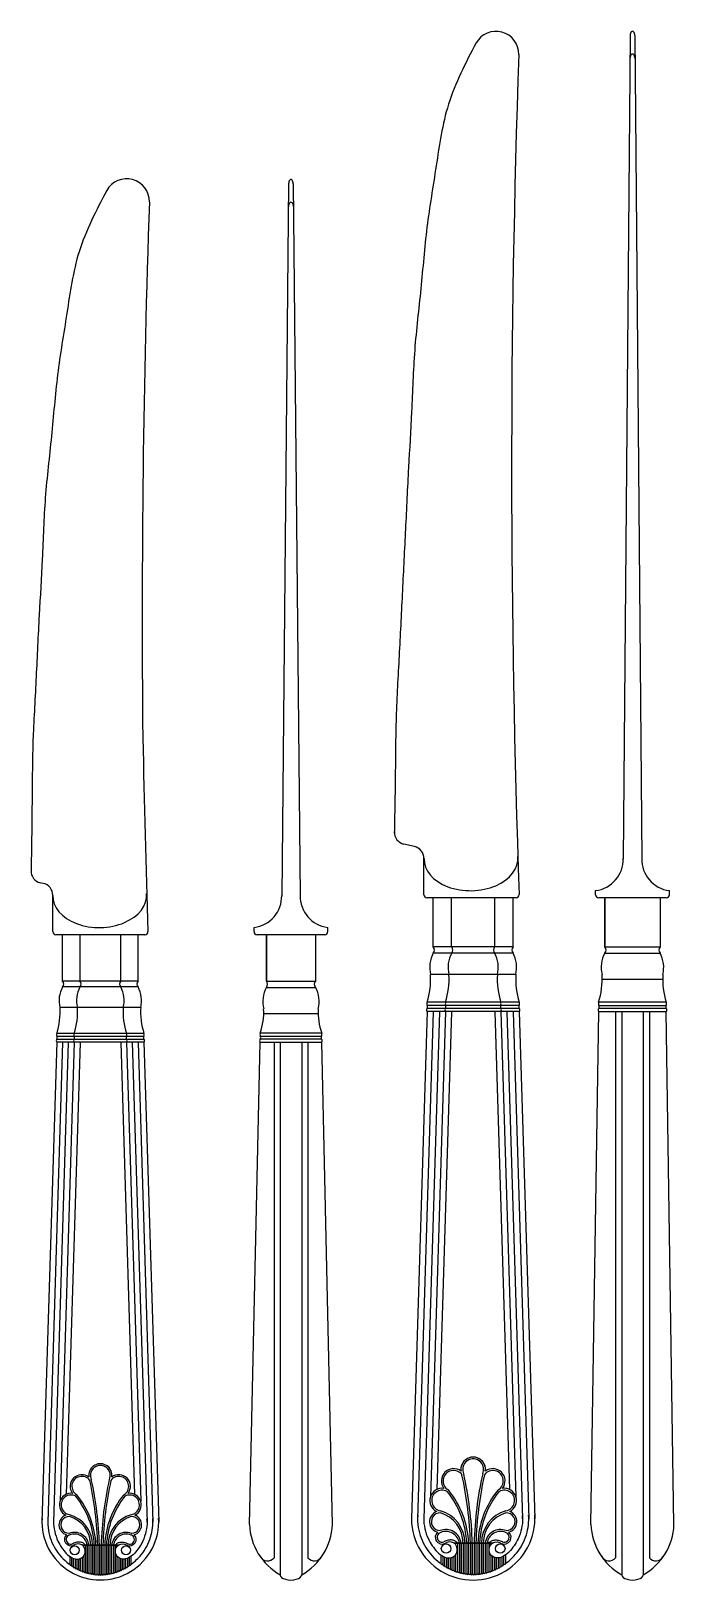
# Model space of a CAD drawing. Header units: millimetres. Extents: x -55 to 49, y -66 to 186.
import ezdxf

# ---------------------------------------------------------------- set-up
doc = ezdxf.new("R2010")
doc.units = ezdxf.units.MM
doc.layers.add('www.ceco.net 153', color=7, linetype='Continuous')

msp = doc.modelspace()

# ---------------------------------------------------------------- linework, layer by layer
at = {"layer": 'www.ceco.net 153'}
for p, q in [((42.13, 185.51), (41, 51.47)), ((42.88, 185.51), (44, 51.47)), ((-13.44, 161.38), (-14.57, 45.47)), ((-12.69, 161.38), (-11.57, 45.47)), ((7.02, 53.54), (5.32, 53.92)), ((8.58, 45.69), (8.58, 51.59)), ((-53.39, 47.54), (-53.9, 47.65)), ((-51.82, 39.69), (-51.82, 45.59)), ((36.5, 45.69), (36.5, 46.35)), ((48.5, 45.69), (48.5, 46.35)), ((23.56, 45.19), (9.08, 45.19)), ((10.08, 37.19), (10.08, 45.19)), ((13.08, 37.19), (13.08, 45.19)), ((20.08, 37.19), (20.08, 45.19)), ((23.08, 37.19), (23.08, 45.19)), ((48, 45.19), (37, 45.19)), ((38, 37.19), (38, 45.19)), ((38, 45.19), (38, 37.19)), ((47, 45.19), (47, 37.19)), ((-36.84, 39.19), (-51.32, 39.19)), ((-50.23, 31.62), (-50.23, 39.19)), ((-47.39, 31.62), (-47.39, 39.19)), ((-40.77, 31.62), (-40.77, 39.19)), ((-37.93, 31.62), (-37.93, 39.19)), ((-19.07, 39.69), (-19.07, 40.35)), ((-7.57, 39.19), (-18.57, 39.19)), ((-17.07, 39.19), (-17.07, 31.62)), ((-17.07, 31.62), (-17.07, 39.19)), ((-9.07, 39.19), (-9.07, 31.62)), ((-7.07, 39.69), (-7.07, 40.35)), ((23.08, 37.19), (10.08, 37.19)), ((23.08, 36.19), (10.08, 36.19)), ((38, 37.19), (47, 37.19)), ((38, 36.19), (47, 36.19)), ((-37.93, 31.62), (-50.23, 31.62)), ((-37.93, 30.68), (-50.23, 30.68)), ((-17.07, 31.62), (-9.07, 31.62)), ((-17.07, 30.62), (-9.07, 30.62)), ((23.52, 32.69), (9.64, 32.69)), ((37.58, 31.96), (47.42, 31.96)), ((24.08, 28.19), (9.08, 28.19)), ((48, 28.19), (37, 28.19)), ((-37.52, 27.36), (-50.65, 27.36)), ((-17.48, 26.39), (-8.65, 26.39)), ((9.08, 26.69), (6.53, -55.81)), ((10.08, 26.66), (7.53, -55.84)), ((11.08, 26.63), (8.53, -55.87)), ((24.08, 27.69), (9.08, 27.69)), ((24.08, 27.19), (9.08, 27.19)), ((24.08, 26.69), (9.08, 26.69)), ((12.08, 26.69), (9.65, -52.26)), ((13.08, 26.66), (10.68, -51.09)), ((20.08, 26.66), (22.48, -51.09)), ((21.08, 26.69), (23.52, -52.26)), ((22.08, 26.63), (24.63, -55.87)), ((23.08, 26.66), (25.63, -55.84)), ((24.08, 26.69), (26.63, -55.81)), ((35.75, -56.8), (37, 26.69)), ((37, 27.69), (48, 27.69)), ((48, 27.19), (37, 27.19)), ((37, 26.69), (48, 26.69)), ((39.75, 26.69), (39.75, -62.22)), ((40.75, 26.69), (40.75, -64.96)), ((44.25, 26.69), (44.25, -64.96)), ((45.25, 26.69), (45.25, -62.22)), ((49.25, -56.8), (48, 26.69)), ((-36.99, 23.11), (-51.18, 23.11)), ((-8.07, 23.19), (-18.07, 23.19)), ((-51.18, 21.69), (-53.59, -56.35)), ((-50.23, 21.66), (-52.64, -56.38)), ((-49.29, 21.63), (-51.7, -56.41)), ((-36.99, 22.63), (-51.18, 22.63)), ((-36.99, 22.16), (-51.18, 22.16)), ((-36.99, 21.69), (-51.18, 21.69)), ((-48.34, 21.69), (-50.64, -52.99)), ((-47.39, 21.66), (-49.66, -51.88)), ((-40.77, 21.66), (-38.5, -51.88)), ((-39.83, 21.69), (-37.52, -52.99)), ((-38.88, 21.63), (-36.47, -56.41)), ((-37.93, 21.66), (-35.52, -56.38)), ((-36.99, 21.69), (-34.58, -56.35)), ((-19.82, -56.8), (-18.07, 21.69)), ((-18.07, 22.69), (-8.07, 22.69)), ((-8.07, 22.19), (-18.07, 22.19)), ((-18.07, 21.69), (-8.07, 21.69)), ((-15.82, 21.69), (-15.82, -62.22)), ((-14.82, 21.69), (-14.82, -64.96)), ((-11.32, 21.69), (-11.32, -64.96)), ((-10.32, 21.69), (-10.32, -62.22)), ((-6.32, -56.8), (-8.07, 21.69)), ((-41.16, -60.14), (-47.01, -60.14)), ((-47.01, -60.14), (-41.16, -60.14)), ((-46.5, -60.14), (-46.5, -64.52)), ((-46.21, -60.14), (-46.21, -64.6)), ((-45.93, -60.14), (-45.93, -64.66)), ((-45.64, -60.14), (-45.64, -64.72)), ((-45.36, -60.14), (-45.36, -64.77)), ((-45.08, -60.14), (-45.08, -64.81)), ((-44.79, -60.14), (-44.79, -64.83)), ((-44.51, -60.14), (-44.51, -64.85)), ((-44.22, -60.14), (-44.22, -64.86)), ((-44.22, -60.14), (-44.22, -64.87)), ((-43.94, -60.14), (-43.94, -64.87)), ((-43.94, -60.14), (-43.94, -64.86)), ((-43.66, -60.14), (-43.66, -64.85)), ((-43.37, -60.14), (-43.37, -64.83)), ((-43.09, -60.14), (-43.09, -64.81)), ((-42.81, -60.14), (-42.81, -64.77)), ((-42.52, -60.14), (-42.52, -64.72)), ((-42.24, -60.14), (-42.24, -64.66)), ((-41.95, -60.14), (-41.95, -64.6)), ((-41.67, -60.14), (-41.67, -64.52)), ((-41.53, -60.14), (-41.53, -60.57)), ((-41.53, -60.14), (-41.53, -60.57)), ((-41.25, -60.14), (-41.25, -60.2)), ((19.68, -59.81), (13.49, -59.81)), ((13.49, -59.81), (19.68, -59.81)), ((14.03, -59.81), (14.03, -64.44)), ((14.33, -59.81), (14.33, -64.53)), ((14.63, -59.81), (14.63, -64.6)), ((14.93, -59.81), (14.93, -64.66)), ((15.23, -59.81), (15.23, -64.71)), ((15.53, -59.81), (15.53, -64.75)), ((15.83, -59.81), (15.83, -64.78)), ((16.13, -59.81), (16.13, -64.8)), ((16.43, -59.81), (16.43, -64.81)), ((16.43, -59.81), (16.43, -64.81)), ((16.73, -59.81), (16.73, -64.81)), ((16.73, -59.81), (16.73, -64.81)), ((17.03, -59.81), (17.03, -64.8)), ((17.33, -59.81), (17.33, -64.78)), ((17.63, -59.81), (17.63, -64.75)), ((17.93, -59.81), (17.93, -64.71)), ((18.23, -59.81), (18.23, -64.66)), ((18.53, -59.81), (18.53, -64.6)), ((18.83, -59.81), (18.83, -64.53)), ((19.13, -59.81), (19.13, -64.44)), ((19.28, -59.81), (19.28, -60.27)), ((19.28, -59.81), (19.28, -60.28)), ((19.58, -59.81), (19.58, -59.88)), ((-49.05, -61.98), (-49.05, -63.28)), ((-48.77, -62.15), (-48.77, -63.48)), ((-48.48, -62.28), (-48.48, -63.65)), ((-48.2, -62.38), (-48.2, -63.82)), ((-47.91, -62.43), (-47.91, -63.96)), ((-47.63, -62.39), (-47.63, -64.1)), ((-47.35, -62.32), (-47.35, -64.22)), ((-47.06, -62.19), (-47.06, -64.33)), ((-46.78, -61.94), (-46.78, -64.43)), ((-41.39, -61.94), (-41.39, -64.43)), ((-41.1, -62.19), (-41.1, -64.33)), ((-40.82, -62.32), (-40.82, -64.22)), ((-40.54, -62.39), (-40.54, -64.1)), ((-40.25, -62.43), (-40.25, -63.96)), ((-39.97, -62.38), (-39.97, -63.82)), ((-39.68, -62.28), (-39.68, -63.65)), ((-39.4, -62.15), (-39.4, -63.48)), ((-39.12, -61.98), (-39.12, -63.28)), ((11.33, -61.76), (11.33, -63.14)), ((11.63, -61.94), (11.63, -63.35)), ((11.93, -62.08), (11.93, -63.53)), ((12.23, -62.18), (12.23, -63.7)), ((12.53, -62.24), (12.53, -63.86)), ((12.83, -62.2), (12.83, -64)), ((13.13, -62.12), (13.13, -64.13)), ((13.43, -61.98), (13.43, -64.25)), ((13.73, -61.72), (13.73, -64.35)), ((19.43, -61.72), (19.43, -64.35)), ((19.73, -61.98), (19.73, -64.25)), ((20.03, -62.12), (20.03, -64.13)), ((20.33, -62.2), (20.33, -64)), ((20.63, -62.24), (20.63, -63.86)), ((20.93, -62.18), (20.93, -63.7)), ((21.23, -62.08), (21.23, -63.53)), ((21.53, -61.94), (21.53, -63.35)), ((21.83, -61.76), (21.83, -63.14)), ((-44.22, -64.87), (-44.22, -64.87)), ((-44.22, -64.87), (-44.22, -64.87)), ((-43.94, -64.87), (-43.94, -64.87)), ((-43.94, -64.87), (-43.94, -64.87)), ((16.43, -64.81), (16.43, -64.81)), ((16.43, -64.81), (16.43, -64.81)), ((16.73, -64.81), (16.73, -64.81)), ((16.73, -64.81), (16.73, -64.81))]:
    msp.add_line(p, q, dxfattribs=at)
for centre, radius in [((-48.25, -60.97), 0.732), ((-39.91, -60.97), 0.732), ((-39.91, -60.97), 0.732), ((12.17, -60.69), 0.774), ((20.99, -60.69), 0.774), ((20.99, -60.69), 0.774)]:
    msp.add_circle(centre, radius, dxfattribs=at)
for centre, radius, start, end in [((20.3, 182.48), 3.7, 358.9859, 150.7532), ((1967.99, 114.99), 1945.16, 178.01342, 182.04127), ((-39.8, 158.48), 3.7, 358.9859, 150.7532), ((1907.89, 90.99), 1945.16, 178.01342, 180.58327), ((2180.21, 113.69), 2217.78, 181.098, 181.91167), ((5.76, 55.87), 2, 178.0908, 257.3501), ((6.58, 51.59), 2, 0, 77.3501), ((35.84, 51.47), 5.16, 277.3692, 1.3121), ((49.16, 51.47), 5.16, 178.6879, 262.6308), ((-53.45, 49.51), 1.91, 176.5668, 258.3244), ((-53.82, 45.59), 2, 0, 77.3501), ((-19.73, 45.47), 5.16, 277.3692, 1.3121), ((-6.41, 45.47), 5.16, 178.6879, 262.6308), ((9.08, 45.69), 0.5, 180, 270), ((23.56, 45.69), 0.5, 270, 1.8491), ((37, 45.69), 0.5, 180, 270), ((48, 45.69), 0.5, 270, 0), ((-51.32, 39.69), 0.5, 180, 270), ((-36.84, 39.69), 0.5, 270, 1.8491), ((-18.57, 39.69), 0.5, 180, 270), ((-7.57, 39.69), 0.5, 270, 0), ((14.37, 33.88), 4.87, 151.6489, 194.1011), ((9.56, 36.69), 0.723, 316.2447, 43.7553), ((17.37, 33.88), 4.87, 151.6489, 194.1011), ((12.56, 36.69), 0.723, 316.2447, 43.7553), ((20.6, 36.69), 0.723, 136.2447, 223.7553), ((15.79, 33.88), 4.87, 345.8989, 28.3511), ((23.6, 36.69), 0.723, 136.2447, 223.7553), ((18.79, 33.88), 4.87, 345.8989, 28.3511), ((42.29, 33.88), 4.87, 151.6489, 194.1011), ((37.48, 36.69), 0.723, 316.2447, 43.7553), ((47.52, 36.69), 0.723, 136.2447, 223.7553), ((42.71, 33.88), 4.87, 345.8989, 28.3511), ((-46.18, 28.49), 4.61, 151.6489, 194.1011), ((-50.73, 31.15), 0.684, 316.2447, 43.7553), ((-43.34, 28.49), 4.61, 151.6489, 194.1011), ((-47.89, 31.15), 0.684, 316.2447, 43.7553), ((-40.28, 31.15), 0.684, 136.2447, 223.7553), ((-44.83, 28.49), 4.61, 345.8989, 28.3511), ((-37.44, 31.15), 0.684, 136.2447, 223.7553), ((-41.99, 28.49), 4.61, 345.8989, 28.3511), ((-12.78, 28.31), 4.87, 151.6489, 194.1011), ((-17.59, 31.12), 0.723, 316.2447, 43.7553), ((-8.55, 31.12), 0.723, 136.2447, 223.7553), ((-13.36, 28.31), 4.87, 345.8989, 28.3511), ((-2.82, 31.96), 12.48, 342.4081, 3.3419), ((0.18, 31.96), 12.48, 342.4081, 3.3419), ((32.98, 31.96), 12.48, 176.6581, 197.5919), ((35.98, 31.96), 12.48, 176.6581, 197.5919), ((25.1, 31.96), 12.48, 342.4081, 3.3419), ((59.9, 31.96), 12.48, 176.6581, 197.5919), ((9.87, 27.94), 0.825, 162.3624, 197.6376), ((12.87, 27.94), 0.825, 162.3624, 197.6376), ((20.29, 27.94), 0.825, 342.3624, 17.6376), ((23.29, 27.94), 0.825, 342.3624, 17.6376), ((37.79, 27.94), 0.825, 162.3624, 197.6376), ((47.21, 27.94), 0.825, 342.3624, 17.6376), ((-62.43, 26.68), 11.81, 342.4081, 3.3419), ((-59.59, 26.68), 11.81, 342.4081, 3.3419), ((-28.57, 26.68), 11.81, 176.6581, 197.5919), ((-25.73, 26.68), 11.81, 176.6581, 197.5919), ((-27.09, 26.48), 9.6, 339.9204, 3.7987), ((0.95, 26.48), 9.6, 176.2013, 200.0796), ((9.36, 26.94), 0.374, 138.049, 221.951), ((8.7, 27.44), 0.456, 326.7311, 33.2689), ((12.36, 26.94), 0.374, 138.049, 221.951), ((11.7, 27.44), 0.456, 326.7311, 33.2689), ((21.46, 27.44), 0.456, 146.7311, 213.2689), ((20.8, 26.94), 0.374, 318.049, 41.951), ((24.46, 27.44), 0.456, 146.7311, 213.2689), ((23.8, 26.94), 0.374, 318.049, 41.951), ((37.28, 26.94), 0.374, 138.049, 221.951), ((36.62, 27.44), 0.456, 326.7311, 33.2689), ((48.38, 27.44), 0.456, 146.7311, 213.2689), ((47.72, 26.94), 0.374, 318.049, 41.951), ((-50.43, 22.87), 0.78, 162.3624, 197.6376), ((-47.6, 22.87), 0.78, 162.3624, 197.6376), ((-40.57, 22.87), 0.78, 342.3624, 17.6376), ((-37.73, 22.87), 0.78, 342.3624, 17.6376), ((-17.28, 22.94), 0.825, 162.3624, 197.6376), ((-8.85, 22.94), 0.825, 342.3624, 17.6376), ((-50.91, 21.93), 0.354, 138.049, 221.951), ((-51.54, 22.4), 0.431, 326.7311, 33.2689), ((-48.08, 21.93), 0.354, 138.049, 221.951), ((-48.7, 22.4), 0.431, 326.7311, 33.2689), ((-39.47, 22.4), 0.431, 146.7311, 213.2689), ((-40.09, 21.93), 0.354, 318.049, 41.951), ((-36.63, 22.4), 0.431, 146.7311, 213.2689), ((-37.25, 21.93), 0.354, 318.049, 41.951), ((-17.79, 21.94), 0.374, 138.049, 221.951), ((-18.45, 22.44), 0.456, 326.7311, 33.2689), ((-7.69, 22.44), 0.456, 146.7311, 213.2689), ((-8.35, 21.94), 0.374, 318.049, 41.951), ((-44.08, -48.78), 1.89, 0, 188.2353), ((-44.08, -48.78), 1.89, 351.7647, 180), ((-44.08, -48.78), 1.61, 0, 204.5694), ((-44.08, -48.78), 1.61, 335.4306, 180), ((13.4, -49.69), 2, 52.8986, 217.5992), ((16.58, -47.81), 2, 0, 188.2353), ((16.58, -47.81), 2, 351.7647, 180), ((16.58, -47.81), 1.7, 0, 204.5694), ((16.58, -47.81), 1.7, 335.4306, 180), ((19.77, -49.69), 2, 322.4008, 127.1014), ((-47.1, -50.56), 1.89, 52.8986, 217.5992), ((-47.1, -50.56), 1.61, 36.2136, 239.9308), ((-100.97, -61.72), 56.49, 1.6084, 12.3767), ((-100.67, -61.69), 56.46, 1.5774, 12.5171), ((12.5, -61.69), 56.47, 167.4834, 178.4221), ((12.81, -61.72), 56.49, 167.6233, 178.3916), ((-41.07, -50.56), 1.61, 300.0692, 143.7864), ((-41.07, -50.56), 1.89, 322.4008, 127.1014), ((13.4, -49.69), 1.7, 36.2136, 239.9308), ((-43.56, -61.49), 59.71, 1.6084, 12.3767), ((-43.23, -61.45), 59.69, 1.5774, 12.5171), ((76.4, -61.45), 59.69, 167.4834, 178.4221), ((76.72, -61.49), 59.71, 167.6233, 178.3916), ((19.77, -49.69), 1.7, 300.0692, 143.7864), ((-48.85, -53.59), 1.89, 82.2625, 243.2673), ((-48.85, -53.59), 1.61, 61.6333, 260.5592), ((-58.64, -60.72), 13.58, 2.4664, 38.973), ((-58.63, -60.71), 13.85, 2.3952, 39.2379), ((-29.54, -60.71), 13.85, 140.7621, 177.6048), ((-29.52, -60.72), 13.58, 141.027, 177.5336), ((-39.32, -53.59), 1.61, 279.4408, 118.3667), ((-39.32, -53.59), 1.89, 296.7327, 97.7375), ((11.54, -52.89), 2, 82.2625, 243.2673), ((11.54, -52.89), 1.7, 61.6333, 260.5592), ((1.19, -60.43), 14.36, 2.4664, 38.973), ((1.21, -60.42), 14.64, 2.3952, 39.2379), ((31.96, -60.42), 14.64, 140.7621, 177.6048), ((31.97, -60.43), 14.36, 141.027, 177.5336), ((21.62, -52.89), 1.7, 279.4408, 118.3667), ((21.62, -52.89), 2, 296.7327, 97.7375), ((-49.15, -56.84), 1.66, 109.524, 255.2771), ((-49.15, -56.84), 1.37, 88.7842, 269.559), ((-50.52, -60.14), 4.87, 0.0399, 73.3412), ((-50.51, -60.14), 5.15, 359.9965, 74.2877), ((-37.66, -60.14), 5.15, 105.7123, 180.0035), ((-37.65, -60.14), 4.87, 106.6588, 179.9601), ((-39.02, -56.84), 1.37, 270.441, 91.2158), ((-39.02, -56.84), 1.66, 284.7229, 70.476), ((11.23, -56.33), 1.75, 109.524, 255.2771), ((11.23, -56.33), 1.45, 88.7842, 269.559), ((9.79, -59.81), 5.44, 359.9965, 74.2877), ((9.78, -59.81), 5.15, 0.0399, 73.3412), ((23.37, -59.81), 5.44, 105.7123, 180.0035), ((23.38, -59.81), 5.15, 106.6588, 179.9601), ((21.94, -56.33), 1.45, 270.441, 91.2158), ((21.94, -56.33), 1.75, 284.7229, 70.476), ((-48.3, -60.45), 2.39, 7.5343, 110.999), ((-39.87, -60.45), 2.39, 69.001, 172.4657), ((-10.05, -56.43), 9.77, 182.1827, 240.8213), ((-16.08, -56.43), 9.77, 299.1787, 357.8173), ((11.52, -58.85), 1.11, 131.8395, 293.1884), ((11.52, -58.85), 0.806, 106.071, 291.6138), ((12.12, -60.14), 2.53, 7.5343, 110.999), ((12.13, -60.14), 2.23, 8.5665, 111.8071), ((21.04, -60.14), 2.53, 69.001, 172.4657), ((21.04, -60.14), 2.23, 68.1929, 171.4335), ((21.64, -58.85), 1.11, 246.8116, 48.1605), ((21.64, -58.85), 0.806, 248.3862, 73.929), ((45.51, -56.43), 9.77, 182.1827, 240.8213), ((39.49, -56.43), 9.77, 299.1787, 357.8173), ((-48.87, -59.22), 1.05, 131.8395, 293.1884), ((-48.87, -59.22), 0.763, 106.071, 291.6138), ((-48.3, -60.45), 2.11, 8.5665, 111.8071), ((-39.87, -60.45), 2.11, 68.1929, 171.4335), ((-39.3, -59.22), 1.05, 246.8116, 48.1605), ((-39.3, -59.22), 0.763, 248.3862, 73.929), ((-16.87, -61.31), 1.39, 210.0461, 319.1703), ((-9.26, -61.31), 1.39, 220.8297, 329.9539), ((38.7, -61.31), 1.39, 210.0461, 319.1703), ((46.3, -61.31), 1.39, 220.8297, 329.9539), ((-48.91, -63.28), 0.142, 180, 0), ((-48.62, -63.48), 0.142, 180, 0), ((-48.34, -63.65), 0.142, 180, 0), ((-48.06, -63.82), 0.142, 180, 0), ((-47.77, -63.96), 0.142, 180, 0), ((-47.49, -64.1), 0.142, 180, 0), ((-47.2, -64.22), 0.142, 180, 0), ((-46.92, -64.33), 0.142, 180, 0), ((-46.64, -64.43), 0.142, 180, 0), ((-46.35, -64.52), 0.142, 180, 0), ((-46.07, -64.6), 0.142, 180, 0), ((-45.79, -64.66), 0.142, 180, 0), ((-45.5, -64.72), 0.142, 180, 0), ((-45.22, -64.77), 0.142, 180, 0), ((-44.93, -64.81), 0.142, 180, 0), ((-44.65, -64.83), 0.142, 180, 0), ((-44.37, -64.85), 0.142, 180, 0), ((-44.08, -64.86), 0.142, 180, 0), ((-44.08, -64.86), 0.142, 180, 0), ((-43.8, -64.85), 0.142, 180, 0), ((-43.52, -64.83), 0.142, 180, 0), ((-43.23, -64.81), 0.142, 180, 0), ((-42.95, -64.77), 0.142, 180, 0), ((-42.66, -64.72), 0.142, 180, 0), ((-42.38, -64.66), 0.142, 180, 0), ((-42.1, -64.6), 0.142, 180, 0), ((-41.81, -64.52), 0.142, 180, 0), ((-41.53, -64.43), 0.142, 180, 0), ((-41.25, -64.33), 0.142, 180, 0), ((-40.96, -64.22), 0.142, 180, 0), ((-40.68, -64.1), 0.142, 180, 0), ((-40.39, -63.96), 0.142, 180, 0), ((-40.11, -63.82), 0.142, 180, 0), ((-39.83, -63.65), 0.142, 180, 0), ((-39.54, -63.48), 0.142, 180, 0), ((-39.26, -63.28), 0.142, 180, 0), ((11.48, -63.14), 0.15, 180, 0), ((11.78, -63.35), 0.15, 180, 0), ((12.08, -63.53), 0.15, 180, 0), ((12.38, -63.7), 0.15, 180, 0), ((12.68, -63.86), 0.15, 180, 0), ((12.98, -64), 0.15, 180, 0), ((13.28, -64.13), 0.15, 180, 0), ((13.58, -64.25), 0.15, 180, 0), ((13.88, -64.35), 0.15, 180, 0), ((14.18, -64.44), 0.15, 180, 0), ((14.48, -64.53), 0.15, 180, 0), ((14.78, -64.6), 0.15, 180, 0), ((15.08, -64.66), 0.15, 180, 0), ((15.38, -64.71), 0.15, 180, 0), ((15.68, -64.75), 0.15, 180, 0), ((15.98, -64.78), 0.15, 180, 0), ((16.28, -64.8), 0.15, 180, 0), ((16.58, -64.81), 0.15, 180, 0), ((16.58, -64.81), 0.15, 180, 0), ((16.88, -64.8), 0.15, 180, 0), ((17.18, -64.78), 0.15, 180, 0), ((17.48, -64.75), 0.15, 180, 0), ((17.78, -64.71), 0.15, 180, 0), ((18.08, -64.66), 0.15, 180, 0), ((18.38, -64.6), 0.15, 180, 0), ((18.68, -64.53), 0.15, 180, 0), ((18.98, -64.44), 0.15, 180, 0), ((19.28, -64.35), 0.15, 180, 0), ((19.58, -64.25), 0.15, 180, 0), ((19.88, -64.13), 0.15, 180, 0), ((20.18, -64), 0.15, 180, 0), ((20.48, -63.86), 0.15, 180, 0), ((20.78, -63.7), 0.15, 180, 0), ((21.08, -63.53), 0.15, 180, 0), ((21.38, -63.35), 0.15, 180, 0), ((21.68, -63.14), 0.15, 180, 0)]:
    msp.add_arc(centre, radius, start, end, dxfattribs=at)
for centre, major_axis, ratio, start_param, end_param in [((42.5, 185.49), (0, -0.7), 0.535447, 1.570796, 4.712389), ((42.5, 181.78), (0, -0.7), 0.579814, 1.570796, 4.712389), ((-13.07, 161.36), (0, 0.7), 0.535447, 4.712389, 7.853982), ((-13.07, 157.66), (0, 0.7), 0.579814, 4.712389, 7.853982), ((16.22, 51.56), (7.64, 0.11), 0.682212, 3.116522, 6.32704), ((-44.18, 45.56), (7.64, 0.11), 0.682212, 3.116522, 6.32704), ((16.58, -55.81), (-10.05, 0), 0.995334, -0.062188, 3.203781), ((-44.08, -56.35), (-9.5, 0), 0.995334, -0.062188, 3.203781), ((-13.07, -64.96), (-1.75, 0), 0.487378, 0, 3.141593), ((42.5, -64.96), (-1.75, 0), 0.487378, 0, 3.141593)]:
    msp.add_ellipse(centre, major_axis=major_axis, ratio=ratio, start_param=start_param, end_param=end_param, dxfattribs=at)
for points, knots in [([(17.06, 184.29), (15.36, 181.03), (12.06, 174.73), (10.62, 164.29), (8.91, 154.34), (8.14, 144.29), (6.91, 134.31), (6.63, 124.58), (6.02, 114.88), (5.57, 105.19), (5.06, 95.19), (4.59, 85.19), (3.97, 75.2), (3.93, 65.35), (3.81, 58.85), (3.75, 55.69)], [0, 0, 0, 0, 10.965856, 21.163895, 31.275769, 41.325645, 51.375521, 61.412982, 70.507609, 80.520101, 90.532594, 100.545086, 110.557578, 120.558861, 130.060145, 130.060145, 130.060145, 130.060145]), ([(-43.03, 160.29), (-44.74, 157.03), (-48.04, 150.73), (-49.48, 140.29), (-51.19, 130.34), (-51.96, 120.29), (-53.19, 110.31), (-53.47, 100.58), (-54.08, 90.88), (-54.52, 81.19), (-54.87, 74.52), (-55.03, 71.19)], [0, 0, 0, 0, 10.965856, 21.163895, 31.275769, 41.325645, 51.375521, 61.412982, 70.507609, 80.520101, 90.532594, 90.532594, 90.532594, 90.532594]), ([(-55.04, 71.12), (-55.15, 67.79), (-55.17, 61.29), (-55.29, 52.79), (-55.35, 49.62)], [110.557578, 110.557578, 110.557578, 110.557578, 120.558861, 130.060145, 130.060145, 130.060145, 130.060145]), ([(7.55, -55.25), (7.51, -55.93), (7.54, -56.62), (7.85, -58.42), (8.26, -59.52), (9.46, -61.48), (10.25, -62.34), (11.18, -63.03), (11.18, -63.03), (11.33, -63.14)], [6.220997, 6.220997, 6.220997, 6.220997, 6.448454, 6.448454, 6.8312969, 6.8312969, 7.2141399, 7.2141399, 7.2146082, 7.2146082, 7.2146082, 7.2146082]), ([(21.83, -63.14), (22.59, -62.58), (23.14, -62.05), (24.35, -60.57), (24.9, -59.54), (25.55, -57.41), (25.68, -56.33), (25.61, -55.25)], [8.4933907, 8.4933907, 8.4933907, 8.4933907, 8.7455117, 8.7455117, 9.1283546, 9.1283546, 9.4869663, 9.4869663, 9.4869663, 9.4869663]), ([(-52.62, -55.82), (-52.66, -56.47), (-52.63, -57.12), (-52.34, -58.82), (-51.96, -59.86), (-50.82, -61.71), (-50.07, -62.53), (-49.19, -63.18), (-49.19, -63.18), (-49.05, -63.28)], [6.220997, 6.220997, 6.220997, 6.220997, 6.448454, 6.448454, 6.8312969, 6.8312969, 7.2141399, 7.2141399, 7.2146082, 7.2146082, 7.2146082, 7.2146082]), ([(-51.7, -56.41), (-51.73, -56.78), (-51.62, -57.39), (-51.4, -58.44), (-51.22, -58.97), (-50.63, -60.21), (-50.18, -60.88), (-49.08, -62.1), (-48.21, -62.46), (-47.49, -62.39), (-46.42, -62.24), (-46.64, -59.82), (-48.06, -59.6), (-48.82, -60.51)], [6.220997, 6.220997, 6.220997, 6.220997, 6.449003, 6.449003, 6.677009, 6.677009, 7.009507, 7.009507, 7.342006, 7.342006, 7.674504, 7.674504, 7.975504, 7.975504, 7.975504, 7.975504]), ([(-36.47, -56.41), (-36.44, -56.78), (-36.54, -57.39), (-36.77, -58.44), (-36.94, -58.97), (-37.53, -60.21), (-37.99, -60.88), (-39.09, -62.1), (-39.96, -62.46), (-40.68, -62.39), (-41.74, -62.24), (-41.53, -59.82), (-40.1, -59.6), (-39.34, -60.51)], [6.220997, 6.220997, 6.220997, 6.220997, 6.449003, 6.449003, 6.677009, 6.677009, 7.009507, 7.009507, 7.342006, 7.342006, 7.674504, 7.674504, 7.975504, 7.975504, 7.975504, 7.975504]), ([(-39.12, -63.28), (-38.4, -62.75), (-37.88, -62.26), (-36.74, -60.85), (-36.22, -59.88), (-35.6, -57.86), (-35.48, -56.84), (-35.54, -55.82)], [8.4933907, 8.4933907, 8.4933907, 8.4933907, 8.7455117, 8.7455117, 9.1283546, 9.1283546, 9.4869663, 9.4869663, 9.4869663, 9.4869663]), ([(8.53, -55.87), (8.5, -56.26), (8.61, -56.91), (8.85, -58.02), (9.03, -58.58), (9.66, -59.89), (10.14, -60.6), (11.3, -61.88), (12.22, -62.27), (12.98, -62.19), (14.11, -62.03), (13.88, -59.48), (12.38, -59.24), (11.57, -60.21)], [6.220997, 6.220997, 6.220997, 6.220997, 6.449003, 6.449003, 6.677009, 6.677009, 7.009507, 7.009507, 7.342006, 7.342006, 7.674504, 7.674504, 7.975504, 7.975504, 7.975504, 7.975504]), ([(24.63, -55.87), (24.66, -56.26), (24.55, -56.91), (24.32, -58.02), (24.13, -58.58), (23.51, -59.89), (23.02, -60.6), (21.86, -61.88), (20.94, -62.27), (20.18, -62.19), (19.05, -62.03), (19.28, -59.48), (20.79, -59.24), (21.59, -60.21)], [6.220997, 6.220997, 6.220997, 6.220997, 6.449003, 6.449003, 6.677009, 6.677009, 7.009507, 7.009507, 7.342006, 7.342006, 7.674504, 7.674504, 7.975504, 7.975504, 7.975504, 7.975504]), ([(-47.93, -59.68), (-48.14, -59.72), (-48.35, -59.79), (-48.56, -59.91), (-48.57, -59.92), (-48.59, -59.93)], [7.87217953, 7.87217953, 7.87217953, 7.87217953, 7.92581627, 7.92581627, 7.92995814, 7.92995814, 7.92995814, 7.92995814]), ([(-46.5, -60.14), (-46.64, -59.94), (-46.79, -59.88), (-46.94, -59.76), (-47.12, -59.7), (-47.51, -59.64), (-47.72, -59.65), (-47.93, -59.68)], [7.7445958, 7.7445958, 7.7445958, 7.7445958, 7.7679794, 7.7679794, 7.8187079, 7.8187079, 7.8721816, 7.8721816, 7.8721816, 7.8721816]), ([(-41.67, -60.14), (-41.52, -59.94), (-41.38, -59.88), (-41.23, -59.76), (-41.04, -59.7), (-40.66, -59.64), (-40.44, -59.65), (-40.24, -59.68)], [7.7445958, 7.7445958, 7.7445958, 7.7445958, 7.7679794, 7.7679794, 7.8187079, 7.8187079, 7.8721816, 7.8721816, 7.8721816, 7.8721816]), ([(-40.24, -59.68), (-40.03, -59.72), (-39.82, -59.79), (-39.61, -59.91), (-39.59, -59.92), (-39.58, -59.93)], [7.87217953, 7.87217953, 7.87217953, 7.87217953, 7.92581627, 7.92581627, 7.92995814, 7.92995814, 7.92995814, 7.92995814]), ([(12.51, -59.33), (12.29, -59.37), (12.07, -59.45), (11.85, -59.58), (11.83, -59.59), (11.82, -59.6)], [7.87217953, 7.87217953, 7.87217953, 7.87217953, 7.92581627, 7.92581627, 7.92995814, 7.92995814, 7.92995814, 7.92995814]), ([(14.03, -59.81), (13.87, -59.6), (13.72, -59.55), (13.56, -59.42), (13.37, -59.35), (12.96, -59.28), (12.73, -59.3), (12.51, -59.33)], [7.7445958, 7.7445958, 7.7445958, 7.7445958, 7.7679794, 7.7679794, 7.8187079, 7.8187079, 7.8721816, 7.8721816, 7.8721816, 7.8721816]), ([(19.13, -59.81), (19.29, -59.6), (19.44, -59.55), (19.6, -59.42), (19.79, -59.35), (20.2, -59.28), (20.43, -59.3), (20.65, -59.33)], [7.7445958, 7.7445958, 7.7445958, 7.7445958, 7.7679794, 7.7679794, 7.8187079, 7.8187079, 7.8721816, 7.8721816, 7.8721816, 7.8721816]), ([(20.65, -59.33), (20.87, -59.37), (21.09, -59.45), (21.31, -59.58), (21.33, -59.59), (21.35, -59.6)], [7.87217953, 7.87217953, 7.87217953, 7.87217953, 7.92581627, 7.92581627, 7.92995814, 7.92995814, 7.92995814, 7.92995814])]:
    msp.add_open_spline(points, degree=3, knots=knots, dxfattribs=at)
for points in [[(24.63, -55.84), (24.63, -55.66), (24.62, -55.49), (24.61, -55.31)], [(-36.47, -56.38), (-36.47, -56.21), (-36.48, -56.05), (-36.49, -55.88)]]:
    msp.add_open_spline(points, degree=3, dxfattribs=at)

doc.saveas('drawing.dxf')
